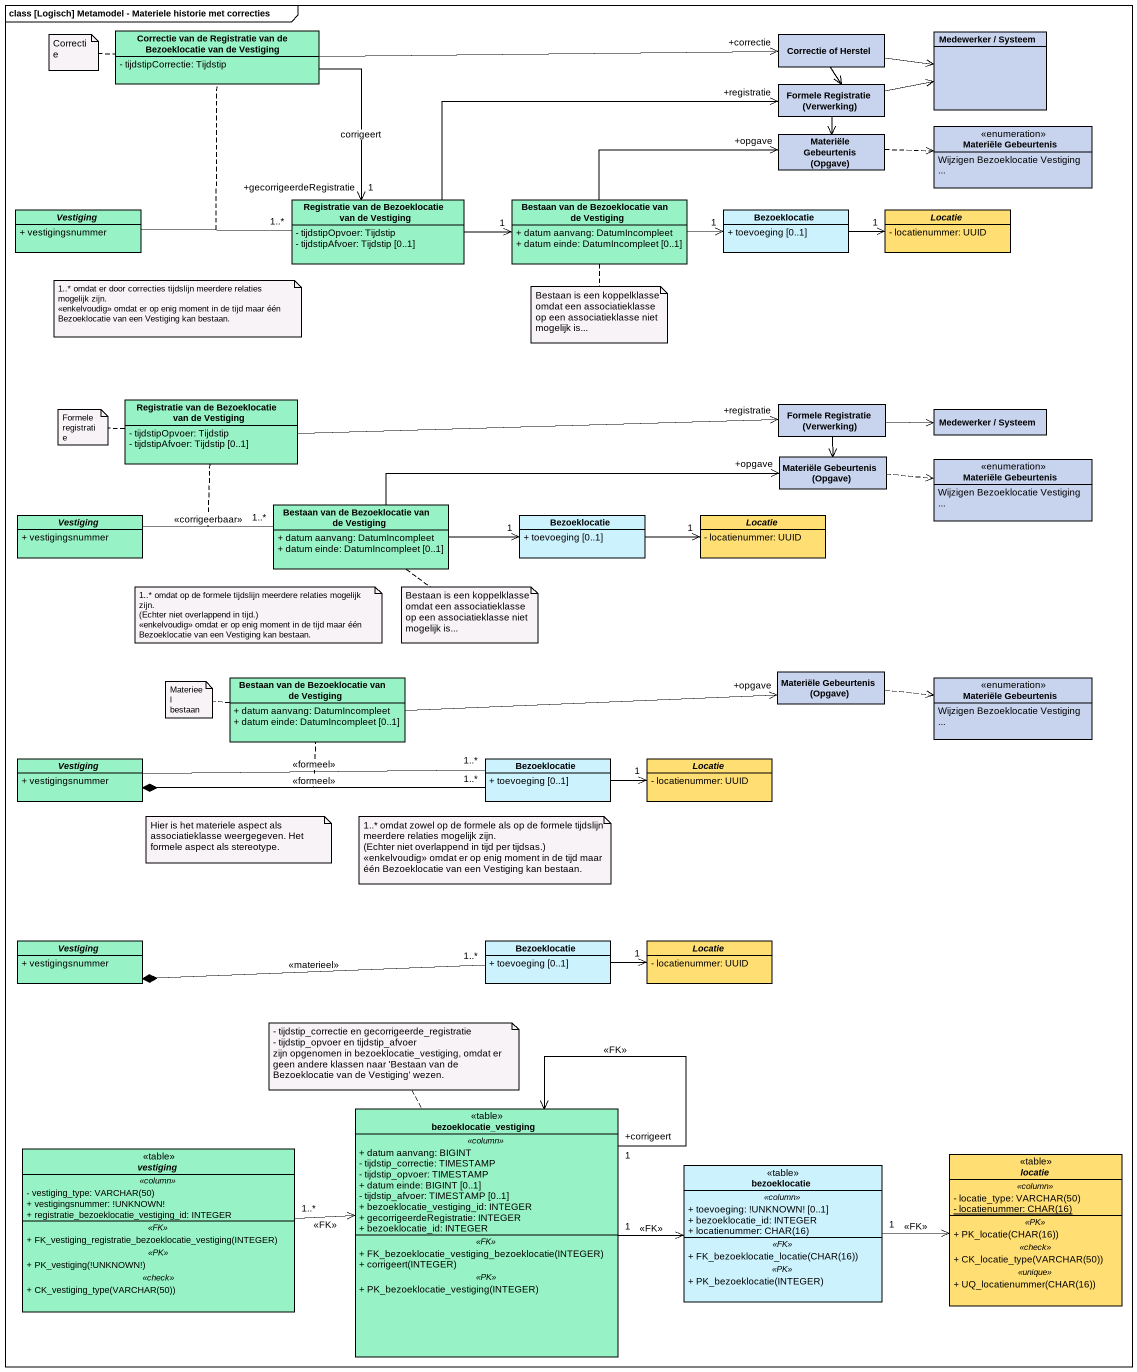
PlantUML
@startuml
mainframe class [Logisch] Metamodel - Materiele historie met correcties
hide circle
hide empty members
skinparam classAttributeIconSize 0
class "Correctie van de Registratie van de Bezoeklocatie van de Vestiging" as Correctie_van_de #97F3C5 {
  - tijdstipCorrectie: Tijdstip
}
class "Correctie of Herstel" as Correctie_of_Herstel #C8D3EE
class "Medewerker / Systeem" as Medewerker_Systeem #C8D3EE
class "Formele Registratie (Verwerking)" as Formele_Registratie #C8D3EE
class "Materiële Gebeurtenis (Opgave)" as Materiële_Gebeurtenis_Opgave #C8D3EE
enum "Materiële Gebeurtenis" as Materiële_Gebeurtenis #C8D3EE {
  Wijzigen Bezoeklocatie Vestiging
  ~...
}
abstract class Vestiging #97F3C5 {
  + vestigingsnummer
}
class "Registratie van de Bezoeklocatie van de Vestiging" as Registratie_van_de #97F3C5 {
  - tijdstipOpvoer: Tijdstip
  - tijdstipAfvoer: Tijdstip [0..1]
}
class "Bestaan van de Bezoeklocatie van de Vestiging" as Bestaan_van_de #97F3C5 {
  + datum aanvang: DatumIncompleet
  + datum einde: DatumIncompleet [0..1]
}
class Bezoeklocatie #CCF2FE {
  + toevoeging [0..1]
}
abstract class Locatie #FFDE73 {
  - locatienummer: UUID
}
class "Registratie van de Bezoeklocatie van de Vestiging" as Registratie_van_de_2 #97F3C5 {
  - tijdstipOpvoer: Tijdstip
  - tijdstipAfvoer: Tijdstip [0..1]
}
class "Formele Registratie (Verwerking)" as Formele_Registratie_2 #C8D3EE
class "Medewerker / Systeem" as Medewerker_Systeem_2 #C8D3EE
class "Materiële Gebeurtenis (Opgave)" as Materiële_Gebeurtenis_Opgave_2 #C8D3EE
enum "Materiële Gebeurtenis" as Materiële_Gebeurtenis_2 #C8D3EE {
  Wijzigen Bezoeklocatie Vestiging
  ~...
}
class "Bestaan van de Bezoeklocatie van de Vestiging" as Bestaan_van_de_2 #97F3C5 {
  + datum aanvang: DatumIncompleet
  + datum einde: DatumIncompleet [0..1]
}
abstract class "Vestiging" as Vestiging_2 #97F3C5 {
  + vestigingsnummer
}
class "Bezoeklocatie" as Bezoeklocatie_2 #CCF2FE {
  + toevoeging [0..1]
}
abstract class "Locatie" as Locatie_2 #FFDE73 {
  - locatienummer: UUID
}
class "Bestaan van de Bezoeklocatie van de Vestiging" as Bestaan_van_de_3 #97F3C5 {
  + datum aanvang: DatumIncompleet
  + datum einde: DatumIncompleet [0..1]
}
class "Materiële Gebeurtenis (Opgave)" as Materiële_Gebeurtenis_Opgave_3 #C8D3EE
enum "Materiële Gebeurtenis" as Materiële_Gebeurtenis_3 #C8D3EE {
  Wijzigen Bezoeklocatie Vestiging
  ~...
}
abstract class "Vestiging" as Vestiging_3 #97F3C5 {
  + vestigingsnummer
}
class "Bezoeklocatie" as Bezoeklocatie_3 #CCF2FE {
  + toevoeging [0..1]
}
abstract class "Locatie" as Locatie_3 #FFDE73 {
  - locatienummer: UUID
}
abstract class "Vestiging" as Vestiging_4 #97F3C5 {
  + vestigingsnummer
}
class "Bezoeklocatie" as Bezoeklocatie_4 #CCF2FE {
  + toevoeging [0..1]
}
abstract class "Locatie" as Locatie_4 #FFDE73 {
  - locatienummer: UUID
}
class bezoeklocatie_vestiging <<table>> #97F3C5 {
  .. <<column>> ..
  + datum aanvang: BIGINT
  - tijdstip_correctie: TIMESTAMP
  - tijdstip_opvoer: TIMESTAMP
  + datum einde: BIGINT [0..1]
  - tijdstip_afvoer: TIMESTAMP [0..1]
  + bezoeklocatie_vestiging_id: INTEGER
  + gecorrigeerdeRegistratie: INTEGER
  + bezoeklocatie_id: INTEGER
  .. <<FK>> ..
  + FK_bezoeklocatie_vestiging_bezoeklocatie(INTEGER)
  + corrigeert(INTEGER)
  .. <<PK>> ..
  + PK_bezoeklocatie_vestiging(INTEGER)
}
abstract class vestiging <<table>> #97F3C5 {
  .. <<column>> ..
  {field} - vestiging_type: VARCHAR(50)
  + vestigingsnummer: !UNKNOWN!
  + registratie_bezoeklocatie_vestiging_id: INTEGER
  .. <<FK>> ..
  + FK_vestiging_registratie_bezoeklocatie_vestiging(INTEGER)
  .. <<PK>> ..
  + PK_vestiging(!UNKNOWN!)
  .. <<check>> ..
  + CK_vestiging_type(VARCHAR(50))
}
class bezoeklocatie <<table>> #CCF2FE {
  .. <<column>> ..
  + toevoeging: !UNKNOWN! [0..1]
  + bezoeklocatie_id: INTEGER
  {field} + locatienummer: CHAR(16)
  .. <<FK>> ..
  + FK_bezoeklocatie_locatie(CHAR(16))
  .. <<PK>> ..
  + PK_bezoeklocatie(INTEGER)
}
abstract class locatie <<table>> #FFDE73 {
  .. <<column>> ..
  {field} - locatie_type: VARCHAR(50)
  {static} {field} - locatienummer: CHAR(16)
  .. <<PK>> ..
  + PK_locatie(CHAR(16))
  .. <<check>> ..
  + CK_locatie_type(VARCHAR(50))
  .. <<unique>> ..
  + UQ_locatienummer(CHAR(16))
}
Correctie_van_de -right-> "+correctie" Correctie_of_Herstel
Correctie_van_de --> "+gecorrigeerdeRegistratie\n1" Registratie_van_de : corrigeert
Correctie_of_Herstel -right-> Medewerker_Systeem
Correctie_of_Herstel --> Formele_Registratie
Formele_Registratie -right-> Medewerker_Systeem
Formele_Registratie --> Materiële_Gebeurtenis_Opgave
Materiële_Gebeurtenis_Opgave .right.> Materiële_Gebeurtenis
Vestiging -right- "1..*" Registratie_van_de
(Vestiging, Registratie_van_de) .. Correctie_van_de
Registratie_van_de -right-> "+registratie" Formele_Registratie
Registratie_van_de -right-> "1" Bestaan_van_de
Bestaan_van_de -right-> "+opgave" Materiële_Gebeurtenis_Opgave
Bestaan_van_de -right-> "1" Bezoeklocatie
Bezoeklocatie -right-> "1" Locatie
Registratie_van_de_2 -right-> "+registratie" Formele_Registratie_2
Formele_Registratie_2 -right-> Medewerker_Systeem_2
Formele_Registratie_2 --> Materiële_Gebeurtenis_Opgave_2
Materiële_Gebeurtenis_Opgave_2 .right.> Materiële_Gebeurtenis_2
Bestaan_van_de_2 -right-> "+opgave" Materiële_Gebeurtenis_Opgave_2
Bestaan_van_de_2 -right-> "1" Bezoeklocatie_2
Vestiging_2 -right- "1..*" Bestaan_van_de_2 : <<corrigeerbaar>>
(Vestiging_2, Bestaan_van_de_2) .. Registratie_van_de_2
Bezoeklocatie_2 -right-> "1" Locatie_2
Bestaan_van_de_3 -right-> "+opgave" Materiële_Gebeurtenis_Opgave_3
Materiële_Gebeurtenis_Opgave_3 .right.> Materiële_Gebeurtenis_3
Vestiging_3 -right- "1..*" Bezoeklocatie_3 : <<formeel>>
Bezoeklocatie_3 "1..*" -left-* Vestiging_3 : <<formeel>>
(Bezoeklocatie_3, Vestiging_3) .. Bestaan_van_de_3
Bezoeklocatie_3 -right-> "1" Locatie_3
Bezoeklocatie_4 "1..*" -left-* Vestiging_4 : <<materieel>>
Bezoeklocatie_4 -right-> "1" Locatie_4
bezoeklocatie_vestiging "+corrigeert\n1" --> bezoeklocatie_vestiging : <<FK>>
bezoeklocatie_vestiging "1" -right-> bezoeklocatie : <<FK>>
vestiging "1..*" -right-> bezoeklocatie_vestiging : <<FK>>
bezoeklocatie "1" -right-> locatie : <<FK>>
note left of Correctie_van_de : Correctie
note as N2
  1..* omdat er door correcties tijdslijn meerdere relaties mogelijk zijn.
  <<enkelvoudig>> omdat er op enig moment in de tijd maar één Bezoeklocatie van een Vestiging kan bestaan.
end note
note bottom of Bestaan_van_de : Bestaan is een koppelklasse omdat een associatieklasse op een associatieklasse niet mogelijk is...
note left of Registratie_van_de_2 : Formele registratie
note as N5
  1..* omdat op de formele tijdslijn meerdere relaties mogelijk zijn.
  (Echter niet overlappend in tijd.)
  <<enkelvoudig>> omdat er op enig moment in de tijd maar één Bezoeklocatie van een Vestiging kan bestaan.
end note
note bottom of Bestaan_van_de_2 : Bestaan is een koppelklasse omdat een associatieklasse op een associatieklasse niet mogelijk is...
note left of Bestaan_van_de_3 : Materieel bestaan
note as N8
  Hier is het materiele aspect als associatieklasse weergegeven. Het formele aspect als stereotype.
end note
note as N9
  1..* omdat zowel op de formele als op de formele tijdslijn meerdere relaties mogelijk zijn.
  (Echter niet overlappend in tijd per tijdsas.)
  <<enkelvoudig>> omdat er op enig moment in de tijd maar één Bezoeklocatie van een Vestiging kan bestaan.
end note
note top of bezoeklocatie_vestiging
  - tijdstip_correctie en gecorrigeerde_registratie
  - tijdstip_opvoer en tijdstip_afvoer
  zijn opgenomen in bezoeklocatie_vestiging, omdat er geen andere klassen naar 'Bestaan van de Bezoeklocatie van de Vestiging' wezen.
end note
@enduml
